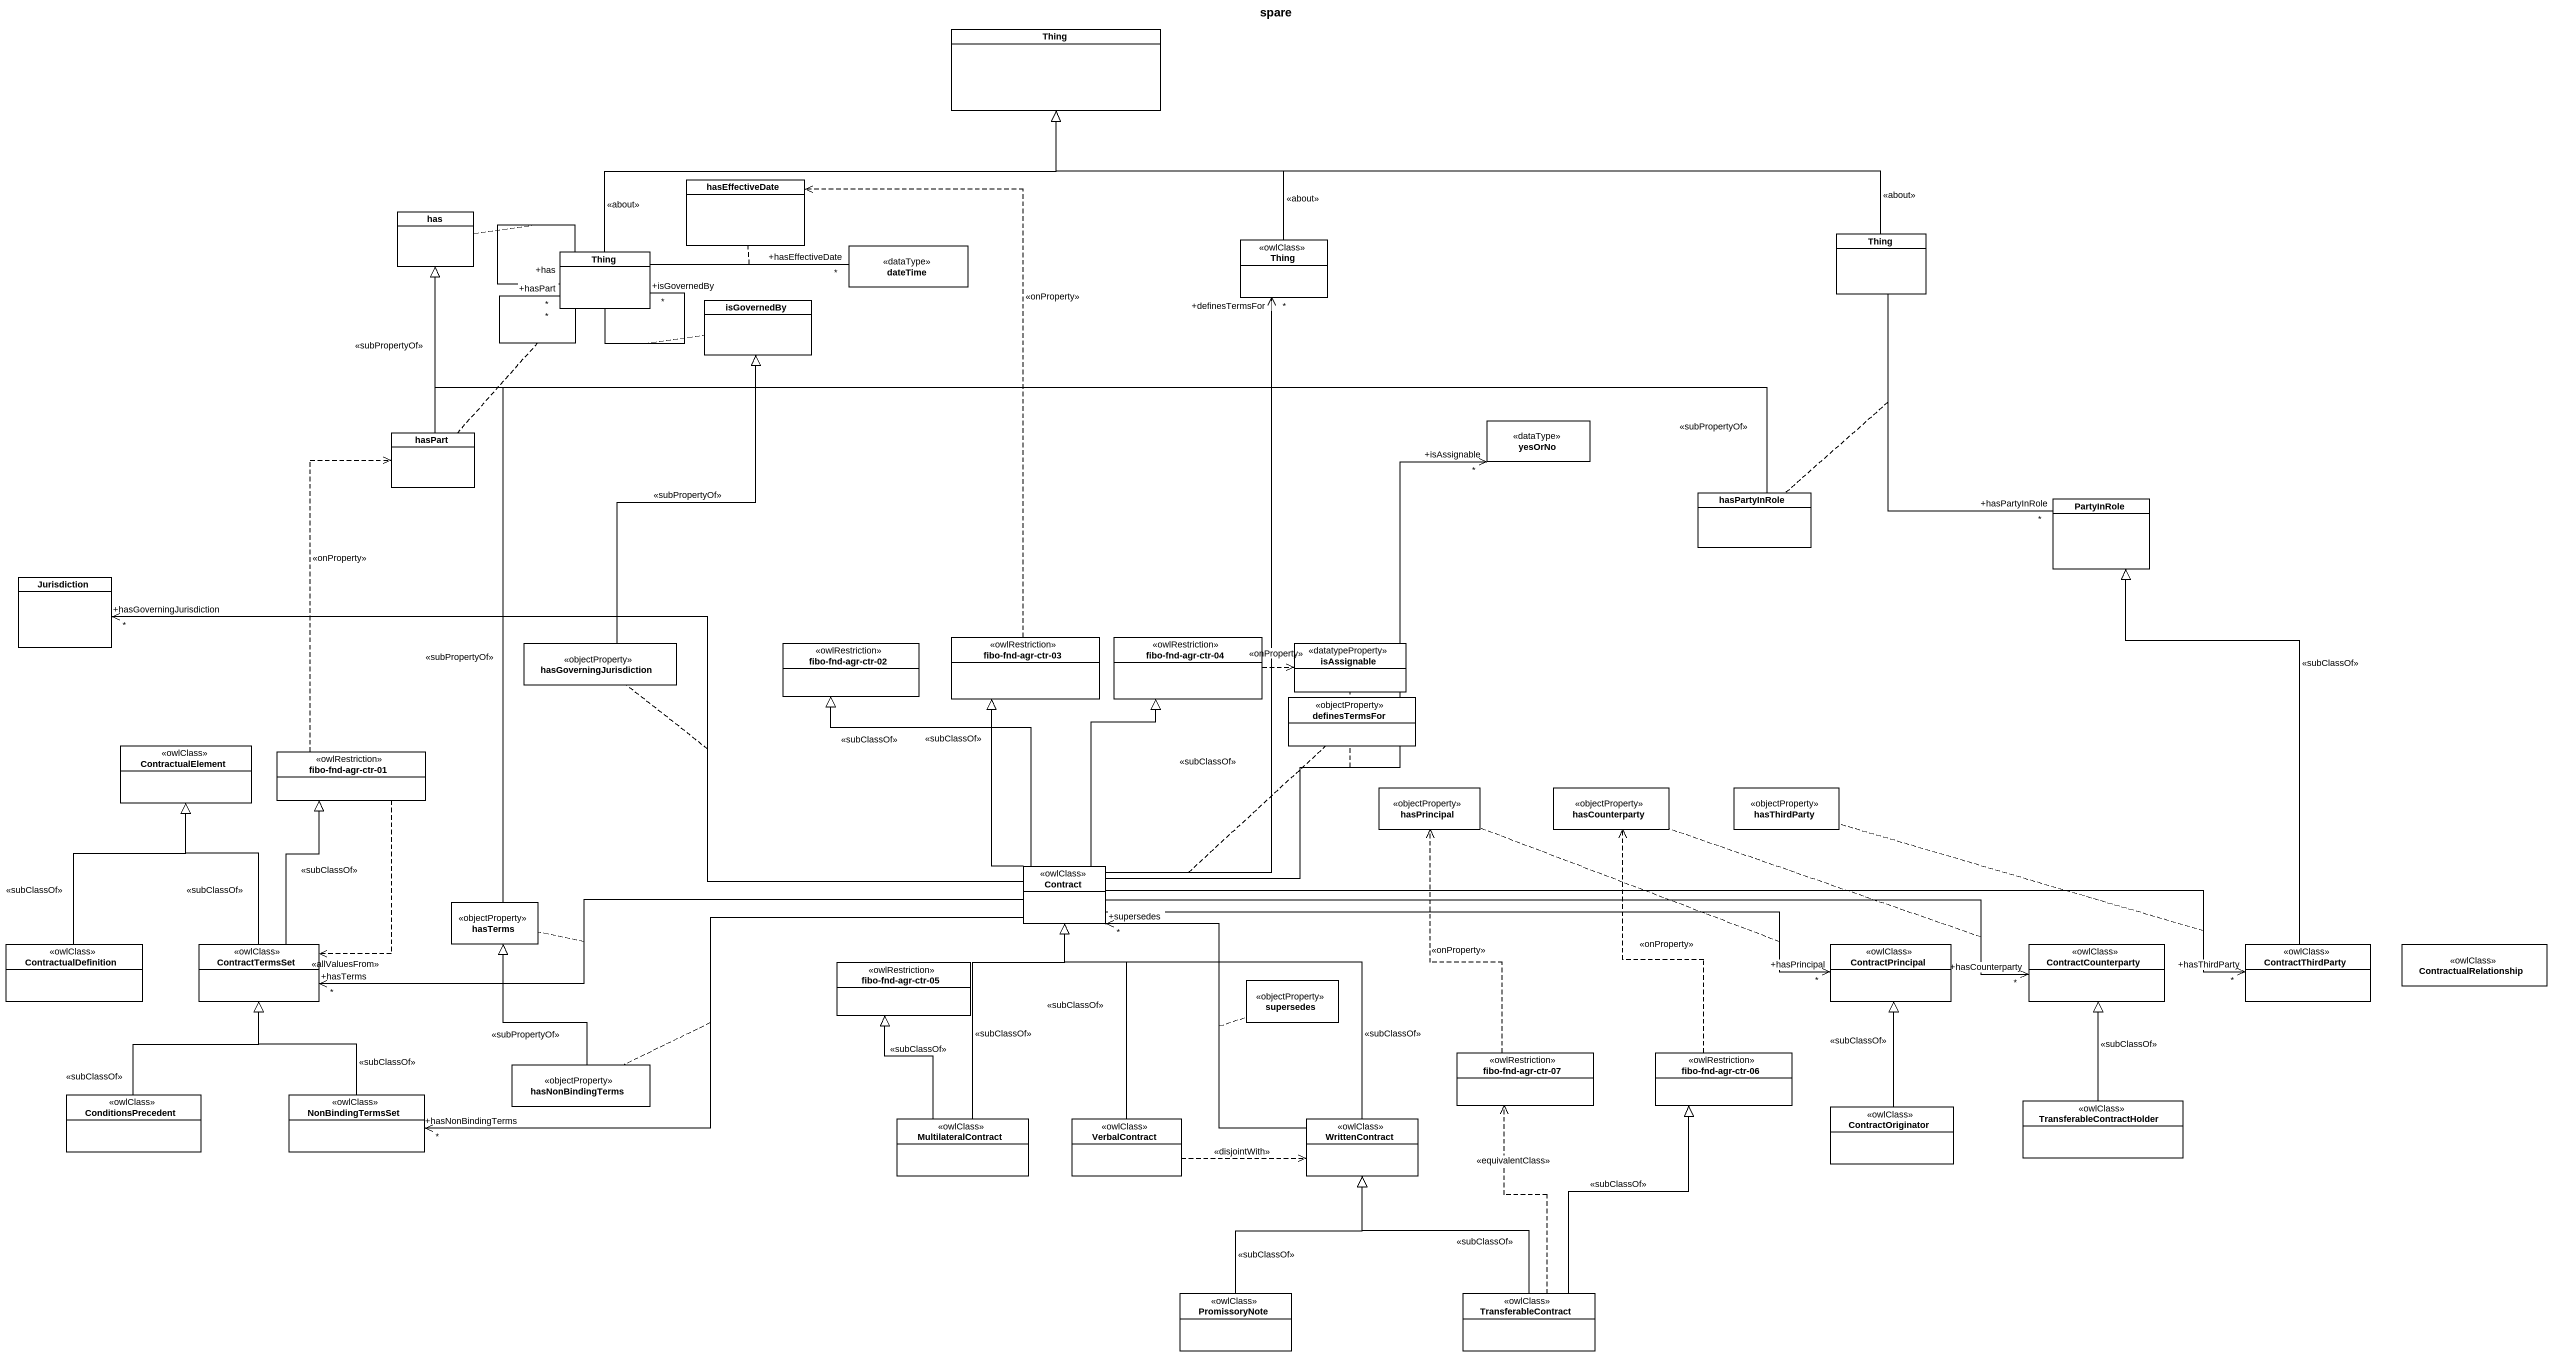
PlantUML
@startuml
title spare
hide circle
hide empty members
class Thing
class has
class hasEffectiveDate
class "Thing" as Thing_2
class dateTime <<dataType>>
class "Thing" as Thing_3 <<owlClass>>
class "Thing" as Thing_4
class isGovernedBy
class hasPart
class yesOrNo <<dataType>>
class hasPartyInRole
class PartyInRole
class Jurisdiction
class "fibo-fnd-agr-ctr-03" as fibo_fnd_agr_ctr_03 <<owlRestriction>>
class "fibo-fnd-agr-ctr-04" as fibo_fnd_agr_ctr_04 <<owlRestriction>>
class hasGoverningJurisdiction <<objectProperty>>
class "fibo-fnd-agr-ctr-02" as fibo_fnd_agr_ctr_02 <<owlRestriction>>
class isAssignable <<datatypeProperty>>
class definesTermsFor <<objectProperty>>
class ContractualElement <<owlClass>>
class "fibo-fnd-agr-ctr-01" as fibo_fnd_agr_ctr_01 <<owlRestriction>>
class hasPrincipal <<objectProperty>>
class hasCounterparty <<objectProperty>>
class hasThirdParty <<objectProperty>>
class Contract <<owlClass>>
class hasTerms <<objectProperty>>
class ContractualDefinition <<owlClass>>
class ContractTermsSet <<owlClass>>
class ContractPrincipal <<owlClass>>
class ContractCounterparty <<owlClass>>
class ContractThirdParty <<owlClass>>
class ContractualRelationship <<owlClass>>
class "fibo-fnd-agr-ctr-05" as fibo_fnd_agr_ctr_05 <<owlRestriction>>
class supersedes <<objectProperty>>
class hasNonBindingTerms <<objectProperty>>
class "fibo-fnd-agr-ctr-07" as fibo_fnd_agr_ctr_07 <<owlRestriction>>
class "fibo-fnd-agr-ctr-06" as fibo_fnd_agr_ctr_06 <<owlRestriction>>
class ConditionsPrecedent <<owlClass>>
class NonBindingTermsSet <<owlClass>>
class TransferableContractHolder <<owlClass>>
class MultilateralContract <<owlClass>>
class VerbalContract <<owlClass>>
class WrittenContract <<owlClass>>
class ContractOriginator <<owlClass>>
class PromissoryNote <<owlClass>>
class TransferableContract <<owlClass>>
Thing_2 -right-|> Thing : <<about>>
Thing_2 -- "+has\n*" Thing_2
(Thing_2, Thing_2) .. has
Thing_2 -- "+hasPart\n*" Thing_2
(Thing_2, Thing_2) .. hasPart
Thing_2 -- "+isGovernedBy\n*" Thing_2
(Thing_2, Thing_2) .. isGovernedBy
Thing_2 -right- "+hasEffectiveDate\n*" dateTime
(Thing_2, dateTime) .. hasEffectiveDate
Thing_3 -up-|> Thing : <<about>>
Thing_4 -left-|> Thing : <<about>>
Thing_4 -- "+hasPartyInRole\n*" PartyInRole
(Thing_4, PartyInRole) .. hasPartyInRole
hasPart -up-|> has : <<subPropertyOf>>
hasPartyInRole -left-|> has : <<subPropertyOf>>
fibo_fnd_agr_ctr_03 .up.> hasEffectiveDate : <<onProperty>>
fibo_fnd_agr_ctr_04 .right.> isAssignable : <<onProperty>>
hasGoverningJurisdiction -up-|> isGovernedBy : <<subPropertyOf>>
fibo_fnd_agr_ctr_01 .up.> hasPart : <<onProperty>>
fibo_fnd_agr_ctr_01 ..> ContractTermsSet : <<allValuesFrom>>
Contract -up-> "+definesTermsFor\n*" Thing_3
(Contract, Thing_3) .. definesTermsFor
Contract -up-> "+isAssignable\n*" yesOrNo
(Contract, yesOrNo) .. isAssignable
Contract -left-> "+hasGoverningJurisdiction\n*" Jurisdiction
(Contract, Jurisdiction) .. hasGoverningJurisdiction
Contract -up-|> fibo_fnd_agr_ctr_03 : <<subClassOf>>
Contract -up-|> fibo_fnd_agr_ctr_04 : <<subClassOf>>
Contract -up-|> fibo_fnd_agr_ctr_02 : <<subClassOf>>
Contract -left-> "+hasTerms\n*" ContractTermsSet
(Contract, ContractTermsSet) .. hasTerms
Contract -right-> "+hasPrincipal\n*" ContractPrincipal
(Contract, ContractPrincipal) .. hasPrincipal
Contract -right-> "+hasCounterparty\n*" ContractCounterparty
(Contract, ContractCounterparty) .. hasCounterparty
Contract -right-> "+hasThirdParty\n*" ContractThirdParty
(Contract, ContractThirdParty) .. hasThirdParty
Contract -left-> "+hasNonBindingTerms\n*" NonBindingTermsSet
(Contract, NonBindingTermsSet) .. hasNonBindingTerms
hasTerms -up-|> has : <<subPropertyOf>>
ContractualDefinition -up-|> ContractualElement : <<subClassOf>>
ContractTermsSet -up-|> ContractualElement : <<subClassOf>>
ContractTermsSet -up-|> fibo_fnd_agr_ctr_01 : <<subClassOf>>
ContractThirdParty -up-|> PartyInRole : <<subClassOf>>
hasNonBindingTerms -up-|> hasTerms : <<subPropertyOf>>
fibo_fnd_agr_ctr_07 .up.> hasPrincipal : <<onProperty>>
fibo_fnd_agr_ctr_06 .up.> hasCounterparty : <<onProperty>>
ConditionsPrecedent -up-|> ContractTermsSet : <<subClassOf>>
NonBindingTermsSet -up-|> ContractTermsSet : <<subClassOf>>
TransferableContractHolder -up-|> ContractCounterparty : <<subClassOf>>
MultilateralContract -up-|> Contract : <<subClassOf>>
MultilateralContract -up-|> fibo_fnd_agr_ctr_05 : <<subClassOf>>
VerbalContract -up-|> Contract : <<subClassOf>>
VerbalContract .right.> WrittenContract : <<disjointWith>>
WrittenContract -up-> "+supersedes\n*" Contract
(WrittenContract, Contract) .. supersedes
WrittenContract -up-|> Contract : <<subClassOf>>
ContractOriginator -up-|> ContractPrincipal : <<subClassOf>>
PromissoryNote -up-|> WrittenContract : <<subClassOf>>
TransferableContract .up.> fibo_fnd_agr_ctr_07 : <<equivalentClass>>
TransferableContract -up-|> fibo_fnd_agr_ctr_06 : <<subClassOf>>
TransferableContract -up-|> WrittenContract : <<subClassOf>>
@enduml
